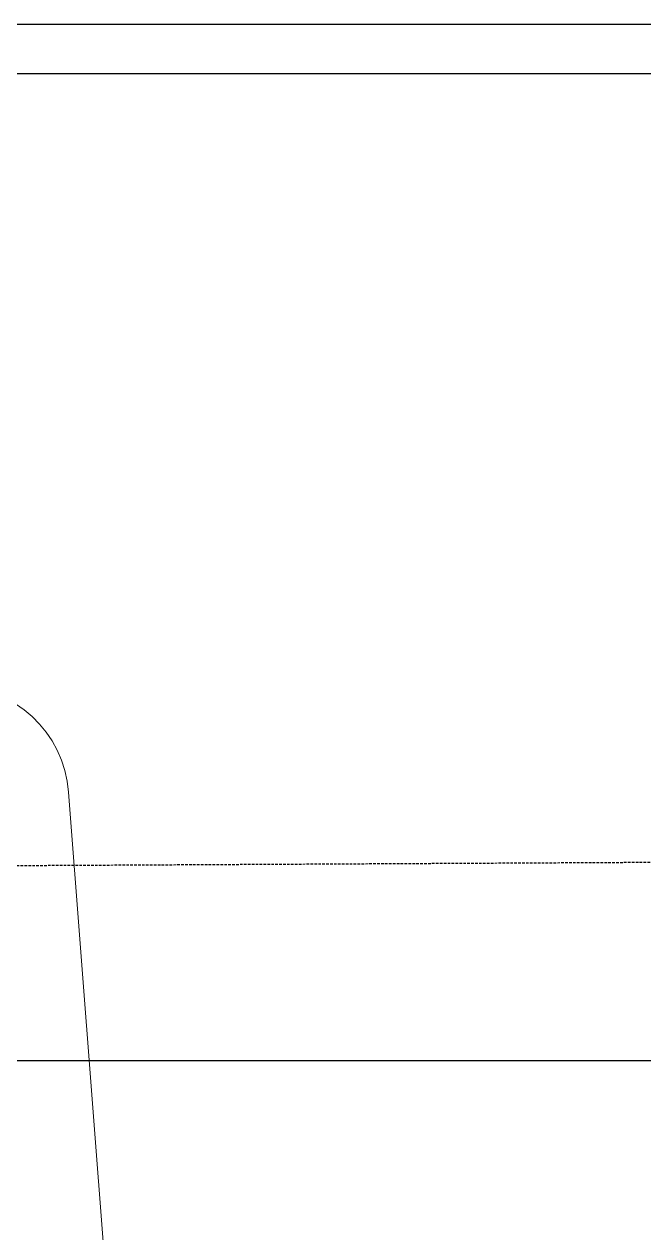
# Model space of a CAD drawing. Extents: x -178977 to 231842, y -29287 to 19916.
# Drawn here: x 31313 to 31690, y 7395 to 8130 of the extents above; entities that cross this region are included whole.
import ezdxf

# ---------------------------------------------------------------- set-up
doc = ezdxf.new("R2010")
doc.units = 0
doc.header["$LTSCALE"] = 0.25
doc.linetypes.add('DASHDOT', pattern=[25.4, 12.7, -6.35, 0, -6.35])
doc.linetypes.add('HIDDEN', pattern=[9.525, 6.35, -3.175])
doc.layers.add('01-First Floor-FUR$0$FALSE CEILING', color=251, linetype='Continuous')
for name, color, linetype, lineweight in [('01-First Floor-FUR$0$LOADING', 253, 'Continuous', 5), ('E-LITE-CLNG-CNDT', 6, 'DASHDOT', 35), ('E-POWR-FLOR-CNDT', 6, 'HIDDEN', 25)]:
    doc.layers.add(name, color=color, linetype=linetype, lineweight=lineweight)

# ---------------------------------------------------------------- blocks, each defined once
blk = doc.blocks.new('01-First Floor-FUR$0$D.121.03.06')
at = {"layer": '01-First Floor-FUR$0$LOADING'}
blk.add_line((286367.97, 7020.37), (286408.38, 6495.01), dxfattribs=at)
blk.add_arc((286298.18, 7015), 70, 4.39871, 90, dxfattribs=at)
blk = doc.blocks.new('01-First Floor-FUR')
at = {"layer": '01-First Floor-FUR$0$FALSE CEILING'}
for p, q in [((29795.56, 8130, -0.1), (31565.56, 8130, -0.1)), ((31565.56, 8130, -0.1), (32567.48, 8130, -0.1))]:
    blk.add_line(p, q, dxfattribs=at)
at = {"layer": '01-First Floor-FUR$0$FALSE CEILING', "linetype": 'Continuous'}
for p, q in [((29315.56, 8100), (32567.48, 8100)), ((29315.56, 7500), (32567.48, 7500))]:
    blk.add_line(p, q, dxfattribs=at)
at = {"layer": '01-First Floor-FUR$0$LOADING'}
for p, q in [((29795.56, 8130, -0.1), (31565.56, 8130, -0.1)), ((31565.56, 8130, -0.1), (32567.48, 8130, -0.1))]:
    blk.add_line(p, q, dxfattribs=at)
blk.add_blockref('01-First Floor-FUR$0$D.121.03.06', (-255027.91, 642.67, -0.1), dxfattribs=at)
blk.add_blockref('01-First Floor-FUR$0$D.121.03.06', (-255027.91, 642.67, -0.1), dxfattribs=at)

msp = doc.modelspace()

# ---------------------------------------------------------------- linework, layer by layer
at = {"layer": 'E-POWR-FLOR-CNDT'}
msp.add_lwpolyline([(29439.31, 7733.14), (29563.05, 7609.4), (32218.67, 7623.23, -0.414214), (32319.19, 7523.76), (32319.94, 7380.31), (32447.44, 7260.23)], format="xyb", dxfattribs=at)

# ---------------------------------------------------------------- block references
at = {"layer": 'E-LITE-CLNG-CNDT'}
msp.add_blockref('01-First Floor-FUR', (0, 0), dxfattribs=at)

doc.saveas('drawing.dxf')
